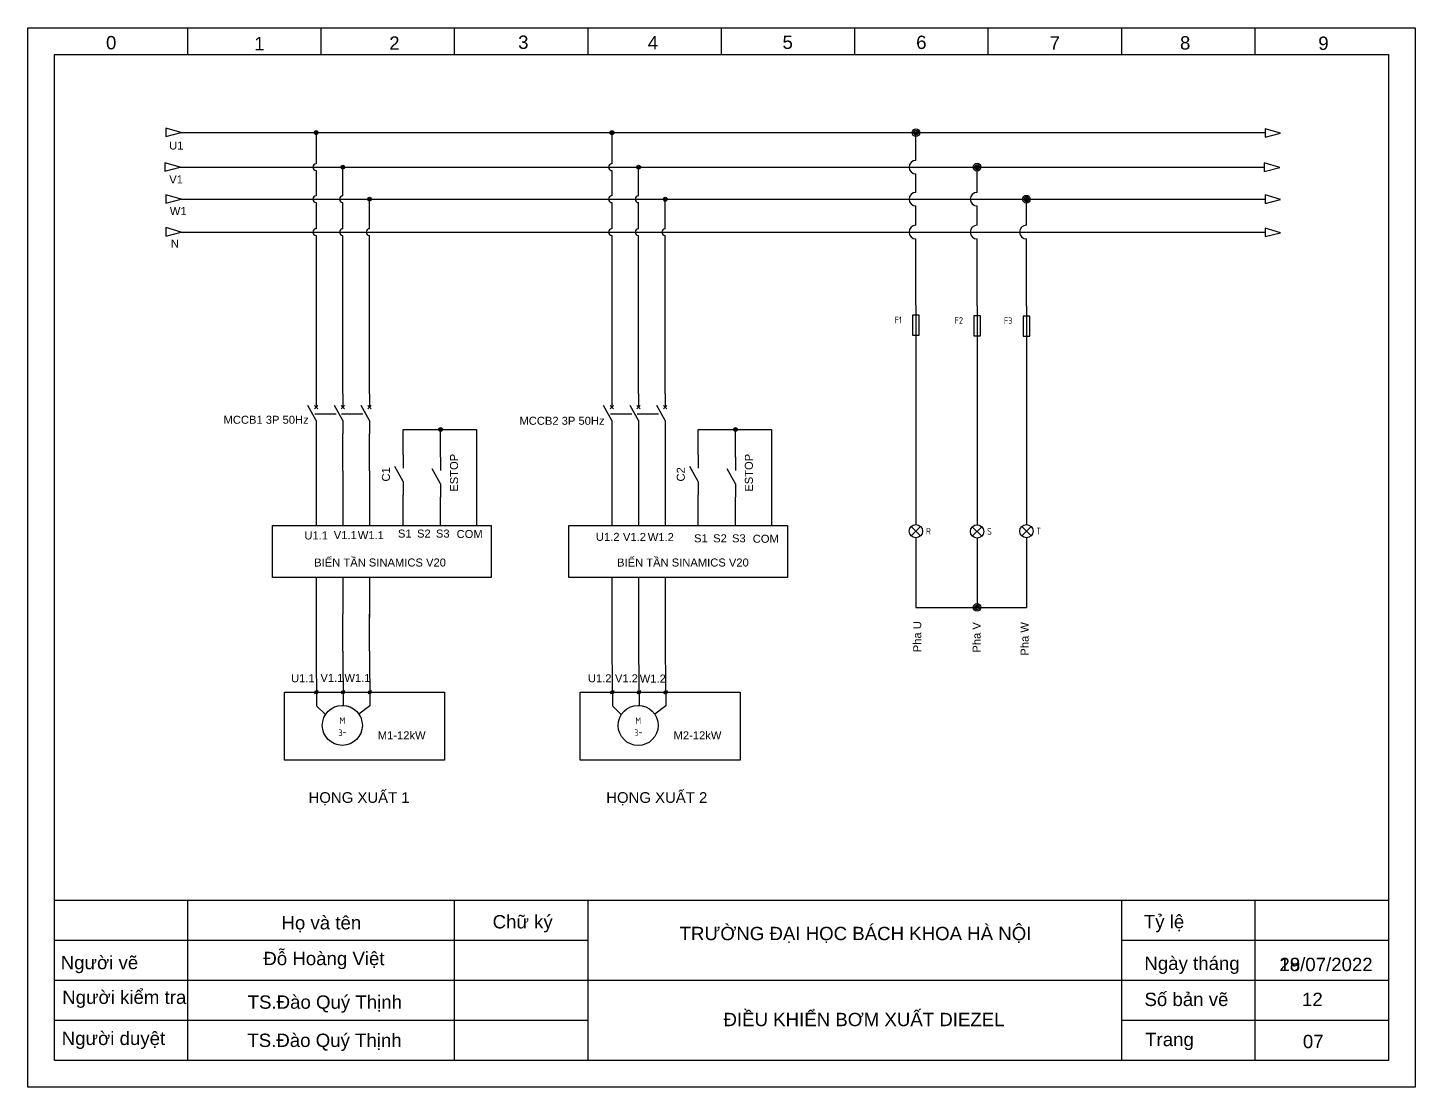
# Model space of a CAD drawing. Header units: inches. Extents: x 1923212 to 1925881, y 1073103 to 1074593.
# Drawn here: x 1924580 to 1925100, y 1074175 to 1074572 of the extents above; entities that cross this region are included whole.
import ezdxf
from ezdxf.enums import TextEntityAlignment as Align

# ---------------------------------------------------------------- set-up
doc = ezdxf.new("R2010")
doc.units = ezdxf.units.IN
doc.header["$MEASUREMENT"] = 0
for name, color, linetype in [('LINK', 9, 'Continuous'), ('MISC', 7, 'Continuous'), ('SYMS', 7, 'Continuous'), ('TAGS', 150, 'Continuous'), ('WIRES', 7, 'Continuous'), ('YEL_14_THHN', 2, 'Continuous')]:
    doc.layers.add(name, color=color, linetype=linetype)
doc.layers.add('Net chu', color=240, linetype='Continuous', lineweight=25)
doc.layers.add('Net vien', color=5, linetype='Continuous', lineweight=25)
doc.styles.get("Standard").update_dxf_attribs({"font": 'arial.ttf'})
doc.styles.add('WD_IEC', font='ISOCP2.shx', dxfattribs={"width": 0.9, "height": 4})

# ---------------------------------------------------------------- blocks, each defined once
blk = doc.blocks.new('WDDOT')
for radius in [0.72, 0.449, 0.223]:
    blk.add_circle((0, 0), radius)
blk = doc.blocks.new('VCB1')
for p, q in [((0, 7.5), (0, 2.5)), ((0, -2.5), (-3.12, 3.12)), ((0.62, 1.88), (-0.62, 3.12)), ((-0.62, 1.88), (0.62, 3.12)), ((0, -2.5), (0, -7.5))]:
    blk.add_line(p, q)
at = {"style": 'WD_IEC'}
for tag, p in [('INST', (-8, 5.25)), ('TAG1', (-8, -1.75)), ('LOC', (-8, 1.75)), ('RATING1', (-8, -6.35)), ('DESC2', (-8, -17.85)), ('DESC1', (-8, -14.35)), ('DESC3', (-8, -21.35))]:
    blk.add_attdef(tag, text='', height=2.5, dxfattribs=at).set_placement(p, align=Align.RIGHT)
blk.add_attdef('TERM01', text='', height=2, rotation=90, dxfattribs=at).set_placement((-1, 7.5), align=Align.RIGHT)
at = {"style": 'WD_IEC', "flags": 1}
for tag, p, height in [('X2TERM01', (0, 7.5), 0.32), ('MFG', (2.75, 6.5), 1.5), ('CAT', (2.75, 4), 1.5), ('X4LINK', (-2, 0), 0.32), ('X1LINK', (-0.5, 0), 0.32), ('X8TERM02', (0, -7.5), 0.32), ('ASSYCODE', (1, -9), 1), ('FAMILY', (1, -10.5), 1), ('CATDESC', (1, -12), 1), ('CONTACT', (1, -13.5), 1), ('COMMON', (2.25, -14.75), 1)]:
    blk.add_attdef(tag, p, '', height=height, dxfattribs=at)
at = {"style": 'WD_IEC'}
blk.add_attdef('TERM02', (-1, -7.5), '', height=2, rotation=90, dxfattribs=at)
at = {"lineweight": 15, "style": 'WD_IEC'}
blk.add_attdef('XREF', text='', height=2.5, dxfattribs=at).set_placement((-8, -10.35), align=Align.RIGHT)
blk = doc.blocks.new('VCB2')
for p, q in [((0, 7.5), (0, 2.5)), ((0, -2.5), (-3.12, 3.12)), ((0.62, 1.88), (-0.62, 3.12)), ((-0.62, 1.88), (0.62, 3.12)), ((0, -2.5), (0, -7.5))]:
    blk.add_line(p, q)
at = {"style": 'WD_IEC'}
blk.add_attdef('TERM01', text='', height=2, rotation=90, dxfattribs=at).set_placement((-1, 7.5), align=Align.RIGHT)
at = {"style": 'WD_IEC', "flags": 1}
for tag, p, height in [('X2TERM01', (0, 7.5), 0.32), ('X4LINK', (-2.5, 0), 0.32), ('X1LINK', (-0.5, 0), 0.32), ('X8TERM02', (0, -7.5), 0.32), ('FAMILY', (1, -10.5), 1), ('CONTACT', (1, -13.5), 1)]:
    blk.add_attdef(tag, p, '', height=height, dxfattribs=at)
at = {"style": 'WD_IEC'}
for tag, p in [('INST', (-8, 2.65)), ('LOC', (-8, -0.35)), ('TAG2', (-8, -3.35)), ('DESC2', (-8, -16.35)), ('DESC1', (-8, -13.35)), ('DESC3', (-8, -19.35))]:
    blk.add_attdef(tag, text='', height=2.5, dxfattribs=at).set_placement(p, align=Align.RIGHT)
blk.add_attdef('TERM02', (-1, -7.5), '', height=2, rotation=90, dxfattribs=at)
at = {"style": 'WD_IEC', "flags": 1}
blk.add_attdef('RATING1', text='', height=2.5, dxfattribs=at).set_placement((-8, -6.35), align=Align.RIGHT)
at = {"lineweight": 15, "style": 'WD_IEC'}
blk.add_attdef('XREF', text='', height=2.5, dxfattribs=at).set_placement((-8, -10.35), align=Align.RIGHT)
blk = doc.blocks.new('VMO1M11')
blk.add_circle((0, 0), 7.5)
at = {"style": 'WD_IEC'}
for tag, p in [('TERM03', (-0.61, 7.61)), ('TERM04', (-6.53, -6.84)), ('TERM05', (8.5, -7.14))]:
    blk.add_attdef(tag, p, '', height=2, rotation=90, dxfattribs=at)
for tag, p in [('INST', (-13.29, 9.84)), ('TAG1', (-13.29, 3.84)), ('LOC', (-13.29, 6.84)), ('RATING1', (-13.29, -0.21)), ('DESC1', (-13.29, -7.51)), ('DESC2', (-13.29, -10.51)), ('DESC3', (-13.29, -13.51))]:
    blk.add_attdef(tag, text='', height=2.5, dxfattribs=at).set_placement(p, align=Align.RIGHT)
for tag, p in [('TERM01', (-6.5, 6.69)), ('TERM02', (8.52, 7.1)), ('TERM06', (-0.25, -8.24))]:
    blk.add_attdef(tag, text='', height=2, rotation=90, dxfattribs=at).set_placement(p, align=Align.RIGHT)
at = {"style": 'WD_IEC', "flags": 1}
for tag, p, height in [('X0TERM01', (-4.35, 6.11), 0.32), ('X2TERM03', (0, 7.5), 0.32), ('X0TERM02', (4.36, 6.11), 0.32), ('X4LINK', (-7.55, -0.02), 0.32), ('X1LINK', (7.45, -0.02), 0.32), ('MFG', (10.74, -2.06), 1.5), ('CAT', (10.74, -4.56), 1.5), ('X0TERM04', (-4.35, -6.11), 0.32), ('X8TERM06', (0, -7.5), 0.32), ('X0TERM05', (4.36, -6.11), 0.32), ('ASSYCODE', (10.85, -6.37), 1), ('FAMILY', (10.85, -7.87), 1), ('CATDESC', (10.85, -9.37), 1)]:
    blk.add_attdef(tag, p, '', height=height, dxfattribs=at)
at = {"style": 'WD_IEC'}
for tag, p in [('M', (0.03, 0.56)), ('3~', (0.06, -4.04))]:
    blk.add_attdef(tag, text='', height=2.5, dxfattribs=at).set_placement(p, align=Align.CENTER)
at = {"lineweight": 15, "style": 'WD_IEC'}
blk.add_attdef('XREF', text='', height=2.5, dxfattribs=at).set_placement((-13.29, -4.51), align=Align.RIGHT)
at = {"style": 'WD_IEC', "width": 0.9}
blk.add_attdef('WDTAGALT', text='', height=2.5, dxfattribs=at).set_placement((-13.29, -16.51), align=Align.RIGHT)
blk = doc.blocks.new('VCR21')
for p, q in [((0, 7.5), (0, 2.5)), ((0, -2.5), (-3.12, 3.12)), ((0, -2.5), (0, -7.5))]:
    blk.add_line(p, q)
at = {"style": 'WD_IEC'}
for tag, p in [('INST', (-5.25, 6.75)), ('LOC', (-5.25, 3.75)), ('TAG2', (-5.25, 0.75)), ('DESC1', (-5.25, -6.75)), ('XREF', (-5.25, -3.75)), ('DESC3', (-5.25, -12.75)), ('DESC2', (-5.25, -9.75))]:
    blk.add_attdef(tag, text='', height=2.5, dxfattribs=at).set_placement(p, align=Align.RIGHT)
blk.add_attdef('TERM01', text='', height=2, rotation=90, dxfattribs=at).set_placement((-1, 7.5), align=Align.RIGHT)
at = {"style": 'WD_IEC', "flags": 1}
for tag, p, height in [('X2TERM01', (0, 7.5), 0.32), ('X4LINK', (-2.75, 0), 0.32), ('X1LINK', (-0.5, 0), 0.32), ('CONTACT', (4, -3.5), 1), ('FAMILY', (4, -5), 1), ('COMMON', (5.25, -4.75), 1), ('X8TERM02', (0, -7.5), 0.32)]:
    blk.add_attdef(tag, p, '', height=height, dxfattribs=at)
at = {"style": 'WD_IEC'}
blk.add_attdef('TERM02', (-1, -7.5), '', height=2, rotation=90, dxfattribs=at)
blk = doc.blocks.new('VLT1R')
for p, q in [((0, 7.5), (0, 2.5)), ((-1.77, -1.77), (1.77, 1.77)), ((1.77, -1.77), (-1.77, 1.77)), ((0, -2.5), (0, -7.5))]:
    blk.add_line(p, q)
blk.add_circle((0, 0), 2.5)
at = {"style": 'WD_IEC'}
for tag, p in [('INST', (-5.5, 10.25)), ('TAG1', (-5.5, 3.25)), ('LOC', (-5.5, 6.75)), ('DESC1', (-5.5, -6.35)), ('DESC2', (-5.5, -9.85)), ('DESC3', (-5.5, -13.35))]:
    blk.add_attdef(tag, text='', height=2.5, dxfattribs=at).set_placement(p, align=Align.RIGHT)
blk.add_attdef('TERM01', text='', height=2, rotation=90, dxfattribs=at).set_placement((-1, 7.5), align=Align.RIGHT)
at = {"style": 'WD_IEC', "flags": 1}
for tag, p, height in [('X2TERM01', (0, 7.5), 0.32), ('X4LINK', (-3, 0), 0.32), ('X1LINK', (3, 0), 0.32), ('ASSYCODE', (1, -4), 1), ('FAMILY', (1, -5.5), 1), ('X8TERM02', (0, -7.5), 0.32), ('CATDESC', (1, -7), 1)]:
    blk.add_attdef(tag, p, '', height=height, dxfattribs=at)
at = {"style": 'WD_IEC', "flags": 9}
for tag, p in [('MFG', (-6, -0.25)), ('CAT', (-6, -2.75))]:
    blk.add_attdef(tag, text='', height=1.5, dxfattribs=at).set_placement(p, align=Align.RIGHT)
at = {"style": 'WD_IEC'}
blk.add_attdef('TERM02', (-1, -7.5), '', height=2, rotation=90, dxfattribs=at)
at = {"lineweight": 13, "style": 'WD_IEC'}
blk.add_attdef('COLOR', text='', height=2.5, dxfattribs=at).set_placement((3.75, 0), align=Align.MIDDLE_LEFT)
at = {"lineweight": 15, "style": 'WD_IEC'}
for tag, p in [('XREF', (-5.5, -18)), ('WDTAGALT', (-5.5, -22))]:
    blk.add_attdef(tag, text='', height=2.5, dxfattribs=at).set_placement(p, align=Align.RIGHT)
blk = doc.blocks.new('VFU1')
blk.add_line((0, 7.5), (0, -7.5))
blk.add_lwpolyline([(-1.25, 3.75), (-1.25, -3.75), (1.25, -3.75), (1.25, 3.75)], close=True)
at = {"style": 'WD_IEC'}
for tag, p in [('INST', (-5.25, 7.75)), ('LOC', (-5.25, 4.25)), ('TAG1', (-5.25, 0.75)), ('RATING1', (-5.25, -3.75)), ('DESC1', (-5.25, -11.6)), ('XREF', (-5.25, -7.75)), ('DESC2', (-5.25, -15.1)), ('DESC3', (-5.25, -18.6))]:
    blk.add_attdef(tag, text='', height=2.5, dxfattribs=at).set_placement(p, align=Align.RIGHT)
blk.add_attdef('TERM01', text='', height=2, rotation=90, dxfattribs=at).set_placement((-1, 7.5), align=Align.RIGHT)
at = {"style": 'WD_IEC', "flags": 1}
for tag, p, height in [('X2TERM01', (0, 7.5), 0.32), ('MFG', (2.75, 6.5), 1.5), ('CAT', (2.75, 4), 1.5), ('X4LINK', (-1.25, 0), 0.32), ('X1LINK', (1.25, 0), 0.32), ('ASSYCODE', (2.25, -4), 1), ('FAMILY', (2.25, -5.5), 1), ('X8TERM02', (0, -7.5), 0.32), ('CATDESC', (2.25, -7), 1)]:
    blk.add_attdef(tag, p, '', height=height, dxfattribs=at)
at = {"style": 'WD_IEC'}
blk.add_attdef('TERM02', (-1, -7.5), '', height=2, rotation=90, dxfattribs=at)

msp = doc.modelspace()

# ---------------------------------------------------------------- linework, layer by layer
for p, q in [((1924631.72, 1074534.42), (1924631.72, 1074531.27)), ((1924637.49, 1074532.75), (1924631.72, 1074534.42)), ((1924631.72, 1074534.42), (1924631.72, 1074531.27)), ((1924637.49, 1074532.75), (1924631.72, 1074534.42)), ((1925043.74, 1074534.17), (1925043.74, 1074531.02)), ((1925049.51, 1074532.49), (1925043.74, 1074534.17)), ((1925043.74, 1074534.17), (1925043.74, 1074531.02)), ((1925049.51, 1074532.49), (1925043.74, 1074534.17)), ((1924631.72, 1074531.27), (1924637.49, 1074532.75)), ((1924631.72, 1074531.27), (1924637.49, 1074532.75)), ((1925043.74, 1074531.02), (1925049.51, 1074532.49)), ((1925043.74, 1074531.02), (1925049.51, 1074532.49)), ((1924631.39, 1074521.48), (1924631.39, 1074518.33)), ((1924637.15, 1074519.8), (1924631.39, 1074521.48)), ((1924631.39, 1074521.48), (1924631.39, 1074518.33)), ((1924637.15, 1074519.8), (1924631.39, 1074521.48)), ((1924631.39, 1074518.33), (1924637.15, 1074519.8)), ((1924631.39, 1074518.33), (1924637.15, 1074519.8)), ((1925043.45, 1074521.39), (1925043.45, 1074518.24)), ((1925049.22, 1074519.72), (1925043.45, 1074521.39)), ((1925043.45, 1074521.39), (1925043.45, 1074518.24)), ((1925049.22, 1074519.72), (1925043.45, 1074521.39)), ((1925043.45, 1074518.24), (1925049.22, 1074519.72)), ((1925043.45, 1074518.24), (1925049.22, 1074519.72)), ((1924631.72, 1074509.48), (1924631.72, 1074506.33)), ((1924637.48, 1074507.81), (1924631.72, 1074509.48)), ((1924631.72, 1074509.48), (1924631.72, 1074506.33)), ((1924637.48, 1074507.81), (1924631.72, 1074509.48)), ((1924631.72, 1074506.33), (1924637.48, 1074507.81)), ((1924631.72, 1074506.33), (1924637.48, 1074507.81)), ((1925043.74, 1074509.4), (1925043.74, 1074506.25)), ((1925049.51, 1074507.73), (1925043.74, 1074509.4)), ((1925043.74, 1074509.4), (1925043.74, 1074506.25)), ((1925049.51, 1074507.73), (1925043.74, 1074509.4)), ((1925043.74, 1074506.25), (1925049.51, 1074507.73)), ((1925043.74, 1074506.25), (1925049.51, 1074507.73)), ((1924631.72, 1074497.15), (1924631.72, 1074494)), ((1924637.48, 1074495.48), (1924631.72, 1074497.15)), ((1924631.72, 1074497.15), (1924631.72, 1074494)), ((1924637.48, 1074495.48), (1924631.72, 1074497.15)), ((1925043.75, 1074496.94), (1925043.75, 1074493.79)), ((1925049.51, 1074495.26), (1925043.75, 1074496.94)), ((1925043.75, 1074496.94), (1925043.75, 1074493.79)), ((1925049.51, 1074495.26), (1925043.75, 1074496.94)), ((1924631.72, 1074494), (1924637.48, 1074495.48)), ((1924631.72, 1074494), (1924637.48, 1074495.48)), ((1925043.75, 1074493.79), (1925049.51, 1074495.26)), ((1925043.75, 1074493.79), (1925049.51, 1074495.26)), ((1924688.1, 1074338.43), (1924688.26, 1074318)), ((1924688.1, 1074338.43), (1924688.26, 1074318)), ((1924698.1, 1074338.43), (1924698.26, 1074318.13)), ((1924698.1, 1074338.43), (1924698.26, 1074318.13)), ((1924708.1, 1074338.43), (1924708.26, 1074318.01)), ((1924708.1, 1074338.43), (1924708.26, 1074318.01)), ((1924798.96, 1074338.42), (1924799.12, 1074317.98)), ((1924798.96, 1074338.42), (1924799.12, 1074317.98)), ((1924808.96, 1074338.42), (1924809.12, 1074318.12)), ((1924808.96, 1074338.42), (1924809.12, 1074318.12)), ((1924818.96, 1074338.42), (1924819.12, 1074317.99)), ((1924818.96, 1074338.42), (1924819.12, 1074317.99)), ((1924688.88, 1074323.67), (1924687.54, 1074322.49)), ((1924688.88, 1074323.67), (1924687.54, 1074322.49)), ((1924698.88, 1074323.67), (1924697.55, 1074322.49)), ((1924698.88, 1074323.67), (1924697.55, 1074322.49)), ((1924708.88, 1074323.66), (1924707.55, 1074322.47)), ((1924708.88, 1074323.66), (1924707.55, 1074322.47)), ((1924799.74, 1074323.65), (1924798.41, 1074322.47)), ((1924799.74, 1074323.65), (1924798.41, 1074322.47)), ((1924809.74, 1074323.65), (1924808.41, 1074322.47)), ((1924809.74, 1074323.65), (1924808.41, 1074322.47)), ((1924819.74, 1074323.64), (1924818.41, 1074322.46)), ((1924819.74, 1074323.64), (1924818.41, 1074322.46)), ((1924688.26, 1074318), (1924691.61, 1074314.69)), ((1924688.26, 1074318), (1924691.61, 1074314.69)), ((1924708.26, 1074318.01), (1924704.13, 1074314.85)), ((1924708.26, 1074318.01), (1924704.13, 1074314.85)), ((1924799.12, 1074317.98), (1924802.47, 1074314.67)), ((1924799.12, 1074317.98), (1924802.47, 1074314.67)), ((1924819.12, 1074317.99), (1924815, 1074314.83)), ((1924819.12, 1074317.99), (1924815, 1074314.83))]:
    msp.add_line(p, q)
for points in [[(1924671.76, 1074385.51), (1924753.76, 1074385.51), (1924753.76, 1074366.01), (1924671.76, 1074366.01)], [(1924671.76, 1074385.51), (1924753.76, 1074385.51), (1924753.76, 1074366.01), (1924671.76, 1074366.01)], [(1924782.76, 1074385.51), (1924864.76, 1074385.51), (1924864.76, 1074366.01), (1924782.76, 1074366.01)], [(1924676.2, 1074323.09), (1924736.21, 1074323.09), (1924736.21, 1074297.63), (1924676.2, 1074297.63)], [(1924676.2, 1074323.09), (1924736.21, 1074323.09), (1924736.21, 1074297.63), (1924676.2, 1074297.63)], [(1924787.06, 1074323.07), (1924847.07, 1074323.07), (1924847.07, 1074297.61), (1924787.06, 1074297.61)], [(1924787.06, 1074323.07), (1924847.07, 1074323.07), (1924847.07, 1074297.61), (1924787.06, 1074297.61)]]:
    msp.add_lwpolyline(points, close=True)
for centre in [(1924688.22, 1074323.09), (1924688.22, 1074323.09), (1924698.22, 1074323.09), (1924698.22, 1074323.09), (1924708.22, 1074323.07), (1924708.22, 1074323.07), (1924799.08, 1074323.07), (1924799.08, 1074323.07), (1924809.08, 1074323.07), (1924809.08, 1074323.07), (1924819.08, 1074323.05), (1924819.08, 1074323.05)]:
    msp.add_circle(centre, 0.548)
at = {"layer": 'LINK'}
for points in [[(1924687.6, 1074427.39), (1924695.6, 1074427.39)], [(1924687.6, 1074427.39), (1924695.6, 1074427.39)], [(1924697.6, 1074427.39), (1924705.6, 1074427.39)], [(1924697.6, 1074427.39), (1924705.6, 1074427.39)], [(1924798.46, 1074427.37), (1924806.46, 1074427.37)], [(1924798.46, 1074427.37), (1924806.46, 1074427.37)], [(1924808.46, 1074427.37), (1924816.46, 1074427.37)], [(1924808.46, 1074427.37), (1924816.46, 1074427.37)]]:
    msp.add_lwpolyline(points, dxfattribs=at)
at = {"layer": 'Net vien'}
for p, q in [((1924640.02, 1074562.05), (1924640.02, 1074572.05)), ((1924640.02, 1074562.05), (1924640.02, 1074572.05)), ((1924690.02, 1074562.05), (1924690.02, 1074572.05)), ((1924690.02, 1074562.05), (1924690.02, 1074572.05)), ((1924740.02, 1074562.05), (1924740.02, 1074572.05)), ((1924740.02, 1074562.05), (1924740.02, 1074572.05)), ((1924790.02, 1074562.05), (1924790.02, 1074572.05)), ((1924790.02, 1074562.05), (1924790.02, 1074572.05)), ((1924840.02, 1074562.05), (1924840.02, 1074572.05)), ((1924840.02, 1074562.05), (1924840.02, 1074572.05)), ((1924890.02, 1074562.05), (1924890.02, 1074572.05)), ((1924890.02, 1074562.05), (1924890.02, 1074572.05)), ((1924940.02, 1074562.05), (1924940.02, 1074572.05)), ((1924940.02, 1074562.05), (1924940.02, 1074572.05)), ((1924990.02, 1074562.05), (1924990.02, 1074572.05)), ((1924990.02, 1074562.05), (1924990.02, 1074572.05)), ((1924990.02, 1074562.05), (1924990.02, 1074572.05)), ((1924990.02, 1074562.05), (1924990.02, 1074572.05)), ((1924990.02, 1074562.05), (1924990.02, 1074572.05)), ((1924990.02, 1074562.05), (1924990.02, 1074572.05)), ((1924990.02, 1074562.05), (1924990.02, 1074572.05)), ((1924990.02, 1074562.05), (1924990.02, 1074572.05)), ((1924990.02, 1074562.05), (1924990.02, 1074572.05)), ((1924990.02, 1074562.05), (1924990.02, 1074572.05)), ((1924990.02, 1074562.05), (1924990.02, 1074572.05)), ((1924990.02, 1074562.05), (1924990.02, 1074572.05)), ((1924990.02, 1074562.05), (1924990.02, 1074572.05)), ((1924990.02, 1074562.05), (1924990.02, 1074572.05)), ((1924990.02, 1074562.05), (1924990.02, 1074572.05)), ((1924990.02, 1074562.05), (1924990.02, 1074572.05)), ((1925040.02, 1074562.05), (1925040.02, 1074572.05)), ((1925040.02, 1074562.05), (1925040.02, 1074572.05)), ((1924590.02, 1074185.05), (1924590.02, 1074562.05)), ((1924590.02, 1074562.05), (1925090.02, 1074562.05)), ((1924590.02, 1074185.05), (1924590.02, 1074562.05)), ((1924590.02, 1074562.05), (1925090.02, 1074562.05)), ((1925090.02, 1074562.05), (1925090.02, 1074185.05)), ((1925090.02, 1074562.05), (1925090.02, 1074185.05)), ((1925090.02, 1074245.05), (1924590.02, 1074245.05)), ((1925090.02, 1074245.05), (1924590.02, 1074245.05)), ((1924640.02, 1074185.05), (1924640.02, 1074245.05)), ((1924640.02, 1074185.05), (1924640.02, 1074245.05)), ((1924740.02, 1074185.05), (1924740.02, 1074245.05)), ((1924740.02, 1074185.05), (1924740.02, 1074245.05)), ((1924790.02, 1074185.05), (1924790.02, 1074245.05)), ((1924790.02, 1074185.05), (1924790.02, 1074245.05)), ((1924990.02, 1074185.05), (1924990.02, 1074245.05)), ((1924990.02, 1074185.05), (1924990.02, 1074245.05)), ((1925040.02, 1074185.05), (1925040.02, 1074245.05)), ((1925040.02, 1074185.05), (1925040.02, 1074245.05)), ((1924790.02, 1074230.05), (1924590.02, 1074230.05)), ((1924790.02, 1074230.05), (1924590.02, 1074230.05)), ((1925090.02, 1074230.05), (1924990.02, 1074230.05)), ((1925090.02, 1074230.05), (1924990.02, 1074230.05)), ((1925090.02, 1074215.05), (1924590.02, 1074215.05)), ((1925090.02, 1074215.05), (1924590.02, 1074215.05)), ((1924790.02, 1074200.05), (1924590.02, 1074200.05)), ((1924790.02, 1074200.05), (1924590.02, 1074200.05)), ((1925090.02, 1074200.05), (1924990.02, 1074200.05)), ((1925090.02, 1074200.05), (1924990.02, 1074200.05)), ((1925090.02, 1074185.05), (1924590.02, 1074185.05)), ((1925090.02, 1074185.05), (1924590.02, 1074185.05)), ((1925090.02, 1074185.05), (1924590.02, 1074185.05)), ((1925090.02, 1074185.05), (1924590.02, 1074185.05))]:
    msp.add_line(p, q, dxfattribs=at)
msp.add_lwpolyline([(1924580.02, 1074175.05), (1924580.02, 1074572.05), (1925100.02, 1074572.05), (1925100.02, 1074175.05), (1924580.02, 1074175.05)], close=True, dxfattribs=at)
msp.add_lwpolyline([(1924580.02, 1074175.05), (1924580.02, 1074572.05), (1925100.02, 1074572.05), (1925100.02, 1074175.05), (1924580.02, 1074175.05)], close=True, dxfattribs=at)
at = {"layer": 'YEL_14_THHN'}
for p, q in [((1924637.49, 1074532.75), (1925043.75, 1074532.75)), ((1924688.1, 1074532.75), (1924688.1, 1074521.08)), ((1924688.1, 1074532.75), (1924688.1, 1074521.08)), ((1924798.96, 1074532.73), (1924798.96, 1074521.06)), ((1924798.96, 1074532.73), (1924798.96, 1074521.06)), ((1924912.88, 1074522.35), (1924912.88, 1074532.75)), ((1924637.15, 1074519.81), (1925043.42, 1074519.81)), ((1924688.1, 1074518.54), (1924688.1, 1074509.08)), ((1924688.1, 1074518.54), (1924688.1, 1074509.08)), ((1924698.1, 1074509.08), (1924698.1, 1074519.81)), ((1924698.1, 1074509.08), (1924698.1, 1074519.81)), ((1924798.96, 1074518.52), (1924798.96, 1074509.06)), ((1924798.96, 1074518.52), (1924798.96, 1074509.06)), ((1924808.96, 1074509.06), (1924808.96, 1074519.79)), ((1924808.96, 1074509.06), (1924808.96, 1074519.79)), ((1924935.8, 1074510.35), (1924935.8, 1074519.81)), ((1924912.88, 1074510.35), (1924912.88, 1074517.27)), ((1924637.49, 1074507.81), (1925043.75, 1074507.81)), ((1924708.1, 1074496.75), (1924708.1, 1074507.81)), ((1924708.1, 1074496.75), (1924708.1, 1074507.81)), ((1924818.96, 1074496.73), (1924818.96, 1074507.79)), ((1924818.96, 1074496.73), (1924818.96, 1074507.79)), ((1924954.29, 1074498.02), (1924954.29, 1074507.81)), ((1924688.1, 1074506.54), (1924688.1, 1074496.75)), ((1924688.1, 1074506.54), (1924688.1, 1074496.75)), ((1924698.1, 1074496.75), (1924698.1, 1074506.54)), ((1924698.1, 1074496.75), (1924698.1, 1074506.54)), ((1924798.96, 1074506.52), (1924798.96, 1074496.73)), ((1924798.96, 1074506.52), (1924798.96, 1074496.73)), ((1924808.96, 1074496.73), (1924808.96, 1074506.52)), ((1924808.96, 1074496.73), (1924808.96, 1074506.52)), ((1924912.88, 1074498.02), (1924912.88, 1074505.27)), ((1924935.8, 1074498.02), (1924935.8, 1074505.27)), ((1924637.49, 1074495.48), (1925043.75, 1074495.48)), ((1924688.1, 1074494.21), (1924688.1, 1074434.89)), ((1924688.1, 1074494.21), (1924688.1, 1074434.89)), ((1924698.1, 1074434.89), (1924698.1, 1074494.21)), ((1924698.1, 1074434.89), (1924698.1, 1074494.21)), ((1924708.1, 1074434.89), (1924708.1, 1074494.21)), ((1924708.1, 1074434.89), (1924708.1, 1074494.21)), ((1924798.96, 1074494.19), (1924798.96, 1074434.87)), ((1924798.96, 1074494.19), (1924798.96, 1074434.87)), ((1924808.96, 1074434.87), (1924808.96, 1074494.19)), ((1924808.96, 1074434.87), (1924808.96, 1074494.19)), ((1924818.96, 1074434.87), (1924818.96, 1074494.19)), ((1924818.96, 1074434.87), (1924818.96, 1074494.19)), ((1924912.88, 1074468.07), (1924912.88, 1074492.94)), ((1924935.8, 1074467.89), (1924935.8, 1074492.94)), ((1924954.29, 1074467.75), (1924954.29, 1074492.94)), ((1924912.88, 1074453.07), (1924912.88, 1074390.9)), ((1924912.88, 1074453.07), (1924912.88, 1074390.9)), ((1924935.8, 1074452.89), (1924935.8, 1074390.8)), ((1924935.8, 1074452.89), (1924935.8, 1074390.8)), ((1924954.29, 1074452.75), (1924954.29, 1074390.76)), ((1924954.29, 1074452.75), (1924954.29, 1074390.76)), ((1924688.1, 1074419.89), (1924688.1, 1074406.05)), ((1924688.1, 1074419.89), (1924688.1, 1074406.05)), ((1924698.1, 1074406.05), (1924698.1, 1074419.89)), ((1924698.1, 1074406.05), (1924698.1, 1074419.89)), ((1924708.1, 1074406.05), (1924708.1, 1074419.89)), ((1924708.1, 1074406.05), (1924708.1, 1074419.89)), ((1924720.76, 1074421.51), (1924748.26, 1074421.51)), ((1924720.76, 1074412.01), (1924720.76, 1074421.51)), ((1924720.76, 1074421.51), (1924748.26, 1074421.51)), ((1924720.76, 1074412.01), (1924720.76, 1074421.51)), ((1924734.76, 1074411.2), (1924734.76, 1074421.51)), ((1924734.76, 1074411.2), (1924734.76, 1074421.51)), ((1924748.26, 1074421.51), (1924748.26, 1074385.51)), ((1924748.26, 1074421.51), (1924748.26, 1074385.51)), ((1924798.96, 1074419.87), (1924798.96, 1074385.51)), ((1924808.96, 1074419.87), (1924808.96, 1074385.51)), ((1924818.96, 1074419.87), (1924818.96, 1074385.51)), ((1924831.26, 1074421.51), (1924858.76, 1074421.51)), ((1924831.26, 1074412.01), (1924831.26, 1074421.51)), ((1924845.26, 1074411.2), (1924845.26, 1074421.51)), ((1924858.76, 1074421.51), (1924858.76, 1074385.51)), ((1924688.1, 1074407.01), (1924688.1, 1074385.51)), ((1924698.1, 1074406.05), (1924698.1, 1074385.51)), ((1924708.1, 1074406.05), (1924708.1, 1074385.51)), ((1924720.76, 1074385.51), (1924720.76, 1074397.01)), ((1924720.76, 1074385.51), (1924720.76, 1074397.01)), ((1924734.76, 1074385.51), (1924734.76, 1074396.2)), ((1924734.76, 1074385.51), (1924734.76, 1074396.2)), ((1924831.26, 1074385.51), (1924831.26, 1074397.01)), ((1924845.26, 1074385.51), (1924845.26, 1074396.2)), ((1924912.88, 1074375.91), (1924912.88, 1074354.84)), ((1924912.88, 1074375.91), (1924912.88, 1074354.84)), ((1924935.8, 1074375.82), (1924935.8, 1074354.77)), ((1924954.29, 1074375.92), (1924954.29, 1074354.78)), ((1924688.1, 1074366.01), (1924688.1, 1074352.26)), ((1924698.1, 1074366.01), (1924698.1, 1074352.26)), ((1924708.1, 1074366.01), (1924708.1, 1074351.01)), ((1924798.96, 1074366.01), (1924798.96, 1074338.42)), ((1924808.96, 1074366.01), (1924808.96, 1074338.42)), ((1924818.96, 1074366.01), (1924818.96, 1074338.42)), ((1924688.1, 1074352.26), (1924688.1, 1074338.43)), ((1924688.1, 1074352.26), (1924688.1, 1074338.43)), ((1924698.1, 1074338.43), (1924698.1, 1074352.26)), ((1924698.1, 1074338.43), (1924698.1, 1074352.26)), ((1924708.1, 1074338.43), (1924708.1, 1074352.26)), ((1924708.1, 1074338.43), (1924708.1, 1074352.26)), ((1924912.88, 1074354.84), (1924954.29, 1074354.84))]:
    msp.add_line(p, q, dxfattribs=at)
for centre, radius in [((1924688.1, 1074519.81), 1.27), ((1924688.1, 1074519.81), 1.27), ((1924798.96, 1074519.79), 1.27), ((1924798.96, 1074519.79), 1.27), ((1924912.88, 1074519.81), 2.54), ((1924688.1, 1074507.81), 1.27), ((1924688.1, 1074507.81), 1.27), ((1924698.1, 1074507.81), 1.27), ((1924698.1, 1074507.81), 1.27), ((1924798.96, 1074507.79), 1.27), ((1924798.96, 1074507.79), 1.27), ((1924808.96, 1074507.79), 1.27), ((1924808.96, 1074507.79), 1.27), ((1924912.88, 1074507.81), 2.54), ((1924935.8, 1074507.81), 2.54), ((1924912.88, 1074495.48), 2.54), ((1924935.8, 1074495.48), 2.54), ((1924954.29, 1074495.48), 2.54), ((1924688.1, 1074495.48), 1.27), ((1924688.1, 1074495.48), 1.27), ((1924698.1, 1074495.48), 1.27), ((1924698.1, 1074495.48), 1.27), ((1924708.1, 1074495.48), 1.27), ((1924708.1, 1074495.48), 1.27), ((1924798.96, 1074495.46), 1.27), ((1924798.96, 1074495.46), 1.27), ((1924808.96, 1074495.46), 1.27), ((1924808.96, 1074495.46), 1.27), ((1924818.96, 1074495.46), 1.27), ((1924818.96, 1074495.46), 1.27)]:
    msp.add_arc(centre, radius, 90, 270, dxfattribs=at)

# ---------------------------------------------------------------- block references
for p in [(1924688.1, 1074532.75), (1924688.1, 1074532.75), (1924798.96, 1074532.73), (1924798.96, 1074532.73)]:
    msp.add_blockref('WDDOT', p)
at = {"layer": 'SYMS', "xscale": 2, "yscale": 2, "zscale": 2}
for p in [(1924912.88, 1074532.75), (1924935.8, 1074519.81), (1924954.29, 1074507.81), (1924935.8, 1074354.84)]:
    msp.add_blockref('WDDOT', p, dxfattribs=at)
at = {"layer": 'SYMS'}
for name, p in [('WDDOT', (1924698.1, 1074519.81)), ('WDDOT', (1924698.1, 1074519.81)), ('WDDOT', (1924808.96, 1074519.79)), ('WDDOT', (1924808.96, 1074519.79)), ('WDDOT', (1924708.1, 1074507.81)), ('WDDOT', (1924708.1, 1074507.81)), ('WDDOT', (1924818.96, 1074507.79)), ('WDDOT', (1924818.96, 1074507.79)), ('VCB1', (1924688.1, 1074427.39)), ('VCB1', (1924688.1, 1074427.39)), ('VCB2', (1924698.1, 1074427.39)), ('VCB2', (1924698.1, 1074427.39)), ('VCB2', (1924708.1, 1074427.39)), ('VCB2', (1924708.1, 1074427.39)), ('VCB1', (1924798.96, 1074427.37)), ('VCB1', (1924798.96, 1074427.37)), ('VCB2', (1924808.96, 1074427.37)), ('VCB2', (1924808.96, 1074427.37)), ('VCB2', (1924818.96, 1074427.37)), ('VCB2', (1924818.96, 1074427.37)), ('WDDOT', (1924734.76, 1074421.51)), ('WDDOT', (1924734.76, 1074421.51)), ('WDDOT', (1924845.26, 1074421.51)), ('VCR21', (1924720.76, 1074404.51)), ('VCR21', (1924720.76, 1074404.51)), ('VCR21', (1924734.76, 1074403.7)), ('VCR21', (1924734.76, 1074403.7)), ('VCR21', (1924831.26, 1074404.51)), ('VCR21', (1924845.26, 1074403.7))]:
    msp.add_blockref(name, p, dxfattribs=at)
ref = msp.add_blockref('VFU1', (1924912.88, 1074460.57), dxfattribs=at)
ref.add_attrib('TAG1', 'F1', dxfattribs={"layer": 'TAGS', "height": 2.5, "style": 'WD_IEC'}).set_placement((1924907.63, 1074461.32), align=Align.RIGHT)
ref = msp.add_blockref('VFU1', (1924912.88, 1074460.57), dxfattribs=at)
ref.add_attrib('TAG1', 'F1', dxfattribs={"layer": 'TAGS', "height": 2.5, "style": 'WD_IEC'}).set_placement((1924907.63, 1074461.32), align=Align.RIGHT)
ref = msp.add_blockref('VFU1', (1924935.8, 1074460.39), dxfattribs=at)
ref.add_attrib('TAG1', 'F2', dxfattribs={"layer": 'TAGS', "height": 2.5, "style": 'WD_IEC'}).set_placement((1924930.55, 1074461.14), align=Align.RIGHT)
ref = msp.add_blockref('VFU1', (1924935.8, 1074460.39), dxfattribs=at)
ref.add_attrib('TAG1', 'F2', dxfattribs={"layer": 'TAGS', "height": 2.5, "style": 'WD_IEC'}).set_placement((1924930.55, 1074461.14), align=Align.RIGHT)
ref = msp.add_blockref('VFU1', (1924954.29, 1074460.25), dxfattribs=at)
ref.add_attrib('TAG1', 'F3', dxfattribs={"layer": 'TAGS', "height": 2.5, "style": 'WD_IEC'}).set_placement((1924949.04, 1074461), align=Align.RIGHT)
ref = msp.add_blockref('VFU1', (1924954.29, 1074460.25), dxfattribs=at)
ref.add_attrib('TAG1', 'F3', dxfattribs={"layer": 'TAGS', "height": 2.5, "style": 'WD_IEC'}).set_placement((1924949.04, 1074461), align=Align.RIGHT)
ref = msp.add_blockref('VLT1R', (1924912.88, 1074383.41), dxfattribs=at)
ref.add_attrib('COLOR', 'R', dxfattribs={"layer": 'MISC', "lineweight": 13, "height": 2.5, "style": 'WD_IEC'}).set_placement((1924916.63, 1074383.41), align=Align.MIDDLE_LEFT)
ref = msp.add_blockref('VLT1R', (1924912.88, 1074383.41), dxfattribs=at)
ref.add_attrib('COLOR', 'R', dxfattribs={"layer": 'MISC', "lineweight": 13, "height": 2.5, "style": 'WD_IEC'}).set_placement((1924916.63, 1074383.41), align=Align.MIDDLE_LEFT)
ref = msp.add_blockref('VLT1R', (1924935.8, 1074383.32), dxfattribs=at)
ref.add_attrib('COLOR', 'S', dxfattribs={"layer": 'MISC', "lineweight": 13, "height": 2.5, "style": 'WD_IEC'}).set_placement((1924939.55, 1074383.32), align=Align.MIDDLE_LEFT)
ref = msp.add_blockref('VLT1R', (1924935.8, 1074383.32), dxfattribs=at)
ref.add_attrib('COLOR', 'S', dxfattribs={"layer": 'MISC', "lineweight": 13, "height": 2.5, "style": 'WD_IEC'}).set_placement((1924939.55, 1074383.32), align=Align.MIDDLE_LEFT)
ref = msp.add_blockref('VLT1R', (1924954.29, 1074383.42), dxfattribs=at)
ref.add_attrib('COLOR', 'T', dxfattribs={"layer": 'MISC', "lineweight": 13, "height": 2.5, "style": 'WD_IEC'}).set_placement((1924958.04, 1074383.42), align=Align.MIDDLE_LEFT)
ref = msp.add_blockref('VLT1R', (1924954.29, 1074383.42), dxfattribs=at)
ref.add_attrib('COLOR', 'T', dxfattribs={"layer": 'MISC', "lineweight": 13, "height": 2.5, "style": 'WD_IEC'}).set_placement((1924958.04, 1074383.42), align=Align.MIDDLE_LEFT)
ref = msp.add_blockref('VMO1M11', (1924697.92, 1074310.64), dxfattribs=at)
ref.add_attrib('M', 'M', dxfattribs={"layer": 'MISC', "height": 2.5, "style": 'WD_IEC'}).set_placement((1924697.95, 1074311.2), align=Align.CENTER)
ref.add_attrib('3~', '3~', dxfattribs={"layer": 'MISC', "height": 2.5, "style": 'WD_IEC'}).set_placement((1924697.99, 1074306.61), align=Align.CENTER)
ref = msp.add_blockref('VMO1M11', (1924697.92, 1074310.64), dxfattribs=at)
ref.add_attrib('M', 'M', dxfattribs={"layer": 'MISC', "height": 2.5, "style": 'WD_IEC'}).set_placement((1924697.95, 1074311.2), align=Align.CENTER)
ref.add_attrib('3~', '3~', dxfattribs={"layer": 'MISC', "height": 2.5, "style": 'WD_IEC'}).set_placement((1924697.99, 1074306.61), align=Align.CENTER)
ref = msp.add_blockref('VMO1M11', (1924808.79, 1074310.62), dxfattribs=at)
ref.add_attrib('M', 'M', dxfattribs={"layer": 'MISC', "height": 2.5, "style": 'WD_IEC'}).set_placement((1924808.81, 1074311.18), align=Align.CENTER)
ref.add_attrib('3~', '3~', dxfattribs={"layer": 'MISC', "height": 2.5, "style": 'WD_IEC'}).set_placement((1924808.85, 1074306.59), align=Align.CENTER)
ref = msp.add_blockref('VMO1M11', (1924808.79, 1074310.62), dxfattribs=at)
ref.add_attrib('M', 'M', dxfattribs={"layer": 'MISC', "height": 2.5, "style": 'WD_IEC'}).set_placement((1924808.81, 1074311.18), align=Align.CENTER)
ref.add_attrib('3~', '3~', dxfattribs={"layer": 'MISC', "height": 2.5, "style": 'WD_IEC'}).set_placement((1924808.85, 1074306.59), align=Align.CENTER)

# ---------------------------------------------------------------- texts
at = {"color": 150, "char_height": 3, "attachment_point": 1}
for s, width, insert in [('U1', 6.0301, (1924633.01, 1074529.42)), ('U1', 6.0301, (1924633.01, 1074529.42)), ('V1', 6.0301, (1924633.05, 1074516.72)), ('V1', 6.0301, (1924633.05, 1074516.72)), ('W1', 6.0301, (1924633.27, 1074504.86)), ('W1', 6.0301, (1924633.27, 1074504.86)), ('N', 6.0301, (1924633.68, 1074492.62)), ('N', 6.0301, (1924633.68, 1074492.62)), ('MCCB1 3P 50Hz', 31.968, (1924653.4, 1074426.66)), ('MCCB1 3P 50Hz', 31.968, (1924653.4, 1074426.66)), ('MCCB2 3P 50Hz', 31.968, (1924764.3, 1074426.28)), ('MCCB2 3P 50Hz', 31.968, (1924764.3, 1074426.28)), ('U1.1', 6.0301, (1924683.69, 1074383.31)), ('U1.1', 6.0301, (1924683.69, 1074383.31)), ('V1.1', 6.0301, (1924694.71, 1074383.43)), ('V1.1', 6.0301, (1924694.71, 1074383.43)), ('W1.1', 6.0301, (1924703.72, 1074383.42)), ('W1.1', 6.0301, (1924703.72, 1074383.42)), ('S1', 6.0301, (1924718.76, 1074384.01)), ('S2', 6.0301, (1924725.91, 1074384.01)), ('S3', 6.0301, (1924732.99, 1074384.01)), ('COM', 6.0301, (1924740.75, 1074383.85)), ('U1.2', 6.0301, (1924792.96, 1074382.79)), ('U1.2', 6.0301, (1924792.96, 1074382.79)), ('V1.2', 6.0301, (1924803.09, 1074382.76)), ('V1.2', 6.0301, (1924803.09, 1074382.76)), ('W1.2', 6.0301, (1924812.39, 1074382.68)), ('W1.2', 6.0301, (1924812.39, 1074382.68)), ('S1', 6.0301, (1924829.74, 1074382.23)), ('S2', 6.0301, (1924836.89, 1074382.23)), ('S3', 6.0301, (1924843.96, 1074382.23)), ('COM', 6.0301, (1924851.73, 1074382.07)), ('BIẾN TẦN SINAMICS V20 ', 53.1232, (1924687.38, 1074373.17)), ('BIẾN TẦN SINAMICS V20 ', 53.1232, (1924800.88, 1074373.17)), ('U1.1', 6.0301, (1924678.69, 1074329.81)), ('U1.1', 6.0301, (1924678.69, 1074329.81)), ('V1.1', 6.0301, (1924689.71, 1074329.93)), ('V1.1', 6.0301, (1924689.71, 1074329.93)), ('W1.1', 6.0301, (1924698.72, 1074329.92)), ('W1.1', 6.0301, (1924698.72, 1074329.92)), ('U1.2', 6.0301, (1924789.96, 1074329.79)), ('U1.2', 6.0301, (1924789.96, 1074329.79)), ('V1.2', 6.0301, (1924800.09, 1074329.76)), ('V1.2', 6.0301, (1924800.09, 1074329.76)), ('W1.2', 6.0301, (1924809.39, 1074329.68)), ('W1.2', 6.0301, (1924809.39, 1074329.68)), ('M1-12kW', 6.0301, (1924711.2, 1074308.42)), ('M1-12kW', 6.0301, (1924711.2, 1074308.42)), ('M2-12kW', 6.0301, (1924822.06, 1074308.4)), ('M2-12kW', 6.0301, (1924822.06, 1074308.4))]:
    msp.add_mtext_dynamic_manual_height_columns(s, width=width, gutter_width=25, heights=[0], dxfattribs=dict(at, insert=insert))
at = {"color": 150, "char_height": 3, "attachment_point": 1, "rotation": 90}
for s, insert in [('ESTOP', (1924738.28, 1074398.19)), ('ESTOP', (1924738.28, 1074398.19)), ('ESTOP', (1924848.78, 1074398.19)), ('C1', (1924712.76, 1074402.01)), ('C1', (1924712.76, 1074402.01)), ('C2', (1924823.26, 1074402.01))]:
    msp.add_mtext_dynamic_manual_height_columns(s, width=6.0301, gutter_width=25, heights=[0], dxfattribs=dict(at, insert=insert))
at = {"color": 1, "char_height": 3, "attachment_point": 1, "rotation": 90}
for s, insert in [('Pha U', (1924911.87, 1074338.05)), ('Pha V', (1924934.13, 1074337.89)), ('Pha W', (1924952.12, 1074336.76))]:
    msp.add_mtext_dynamic_manual_height_columns(s, width=14.5899, gutter_width=25, heights=[0], dxfattribs=dict(at, insert=insert))
at = {"layer": 'Net chu', "char_height": 5, "attachment_point": 1}
for s, width, insert in [('0', 5.5431, (1924609.35, 1074568.96)), ('0', 5.5431, (1924609.35, 1074568.96)), ('1', 5.5431, (1924664.88, 1074568.59)), ('1', 5.5431, (1924664.88, 1074568.59)), ('2', 5.5431, (1924715.5, 1074568.78)), ('2', 5.5431, (1924715.5, 1074568.78)), ('3', 5.5431, (1924763.81, 1074569.13)), ('3', 5.5431, (1924763.81, 1074569.13)), ('4', 5.5431, (1924812.38, 1074568.94)), ('4', 5.5431, (1924812.38, 1074568.94)), ('5', 5.5431, (1924862.89, 1074569.13)), ('5', 5.5431, (1924862.89, 1074569.13)), ('6', 5.5431, (1924912.98, 1074569.08)), ('6', 5.5431, (1924912.98, 1074569.08)), ('7', 5.5431, (1924962.99, 1074568.83)), ('7', 5.5431, (1924962.99, 1074568.83)), ('8', 5.5431, (1925011.86, 1074568.88)), ('8', 5.5431, (1925011.86, 1074568.88)), ('9', 5.5431, (1925063.68, 1074568.75)), ('9', 5.5431, (1925063.68, 1074568.75)), ('\\pxqc;Họ và tên', 58.6836, (1924660.72, 1074239.19)), ('\\pxqc;Họ và tên', 58.6836, (1924660.72, 1074239.19)), ('\\pxqc;Chữ ký', 33.3231, (1924748.85, 1074239.56)), ('\\pxqc;Chữ ký', 33.3231, (1924748.85, 1074239.56)), ('\\pxql;Tỷ lệ', 33.3231, (1924998.31, 1074239.61)), ('\\pxql;Tỷ lệ', 33.3231, (1924998.31, 1074239.61)), ('\\pxqc;TRƯỜNG ĐẠI HỌC BÁCH KHOA HÀ NỘI', 142.8898, (1924818.8, 1074235.16)), ('\\pxqc;TRƯỜNG ĐẠI HỌC BÁCH KHOA HÀ NỘI', 142.8898, (1924818.8, 1074235.16)), ('\\pxqc;Đỗ Hoàng Việt', 92.8933, (1924644.59, 1074225.79)), ('\\pxql;Người vẽ', 41.5076, (1924592.38, 1074224.27)), ('\\pxql;Người vẽ', 41.5076, (1924592.38, 1074224.27)), ('\\pxql;Ngày tháng', 36.6969, (1924998.51, 1074224)), ('\\pxql;Ngày tháng', 36.6969, (1924998.51, 1074224)), ('28/07/2022', 6.1952, (1925049.11, 1074223.56)), ('19/07/2022', 6.1952, (1925049.11, 1074223.56)), ('Người kiểm tra', 49.6065, (1924592.94, 1074211.28)), ('\\pxql;Người kiểm ', 45.5789, (1924592.94, 1074211.28)), ('\\pxql;Số bản vẽ', 33.3231, (1924998.55, 1074210.47)), ('\\pxql;Số bản vẽ', 33.3231, (1924998.55, 1074210.47)), ('\\pxqc;TS.Đào Quý Thịnh', 58.5505, (1924662.08, 1074209.46)), ('\\pxqc;TS.Đào Quý Thịnh', 58.5505, (1924662.08, 1074209.46)), ('12', 6.1952, (1925057.59, 1074210.47)), ('ĐIỀU KHIỂN BƠM XUẤT DIEZEL', 146.174, (1924840.77, 1074202.93)), ('\\pxql;Người duyệt', 41.5076, (1924592.77, 1074195.87)), ('\\pxql;Người duyệt', 41.5076, (1924592.77, 1074195.87)), ('\\pxqc;TS.Đào Quý Thịnh', 58.5505, (1924661.97, 1074195.13)), ('\\pxqc;TS.Đào Quý Thịnh', 58.5505, (1924661.97, 1074195.13)), ('\\pxql;Trang', 33.3231, (1924998.79, 1074195.45)), ('\\pxql;Trang', 33.3231, (1924998.79, 1074195.45)), ('07', 6.1952, (1925057.91, 1074194.69))]:
    msp.add_mtext_dynamic_manual_height_columns(s, width=width, gutter_width=25, heights=[0], dxfattribs=dict(at, insert=insert))
at = {"layer": 'WIRES', "color": 150, "char_height": 4, "attachment_point": 1}
for s, insert in [('\\pxqc;HỌNG XUẤT 1', (1924683.9, 1074285.61)), ('\\pxqc;HỌNG XUẤT 1', (1924683.9, 1074285.61)), ('\\pxqc;HỌNG XUẤT 2', (1924795.46, 1074285.61)), ('\\pxqc;HỌNG XUẤT 2', (1924795.46, 1074285.61))]:
    msp.add_mtext_dynamic_manual_height_columns(s, width=40.6054, gutter_width=25, heights=[0], dxfattribs=dict(at, insert=insert))

doc.saveas('drawing.dxf')
